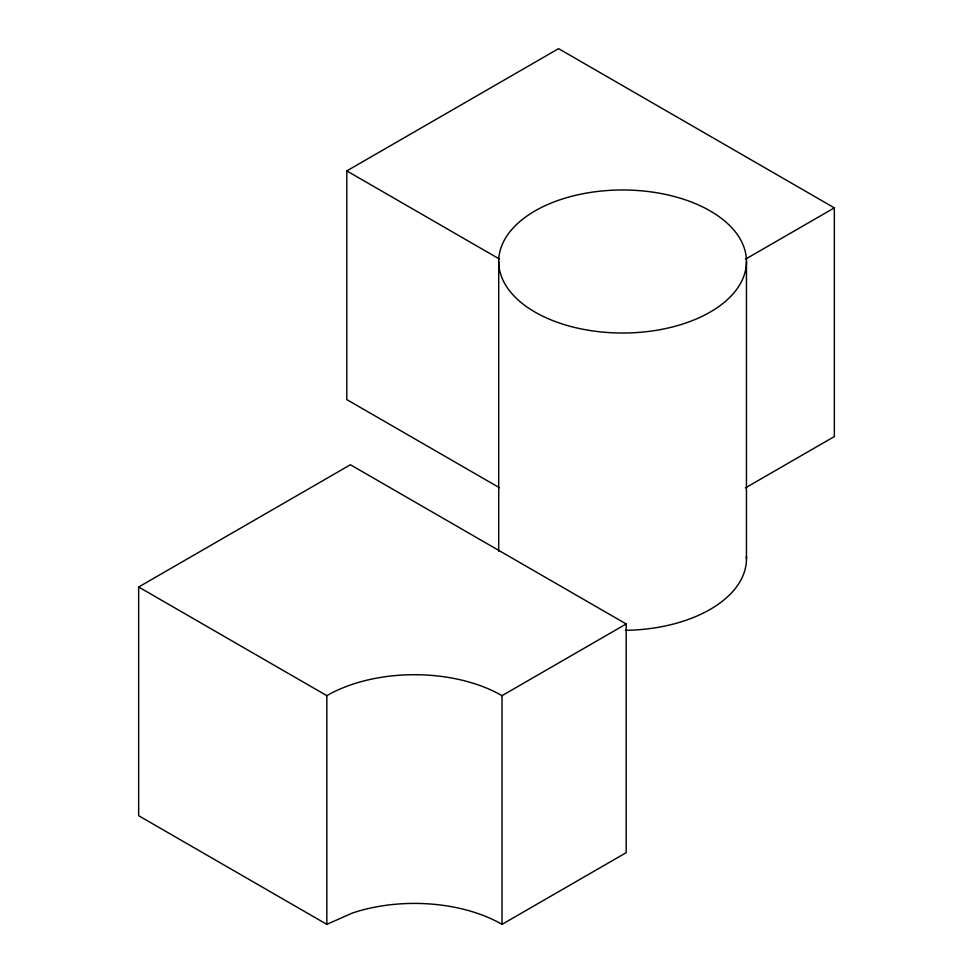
<?xml version="1.0" encoding="UTF-8"?>
<svg xmlns="http://www.w3.org/2000/svg" width="973" height="973" viewBox="0 0 973 973"><rect width="100%" height="100%" fill="white"/><g stroke="black" fill="none" stroke-linecap="round" stroke-linejoin="round"><path stroke-width="1.46" d="M499.453 487.728L346.802 399.599L346.802 170.907L558.575 48.65L834.348 207.869L834.348 436.561L745.464 487.874M138.653 587.011L350.414 464.753L626.198 623.973L626.198 852.664L502.019 924.35A123.875 71.516 0 0 0 352.494 912.99L326.831 924.35L138.653 815.702L138.653 587.011L326.831 695.659A123.875 71.516 0 0 1 502.019 695.659L626.198 623.973M745.464 259.183L834.348 207.869M346.802 170.907L499.453 259.049M746.461 261.494A123.875 71.516 0 0 1 560.643 323.437A123.875 71.516 0 0 1 560.643 199.562A123.875 71.516 0 0 1 746.461 261.494L746.461 558.818M502.019 695.659L502.019 924.35M498.711 261.494L498.711 551.229M326.831 695.659L326.831 924.35M746.364 555.96A123.875 71.516 0 0 1 625.505 630.322"/></g></svg>
